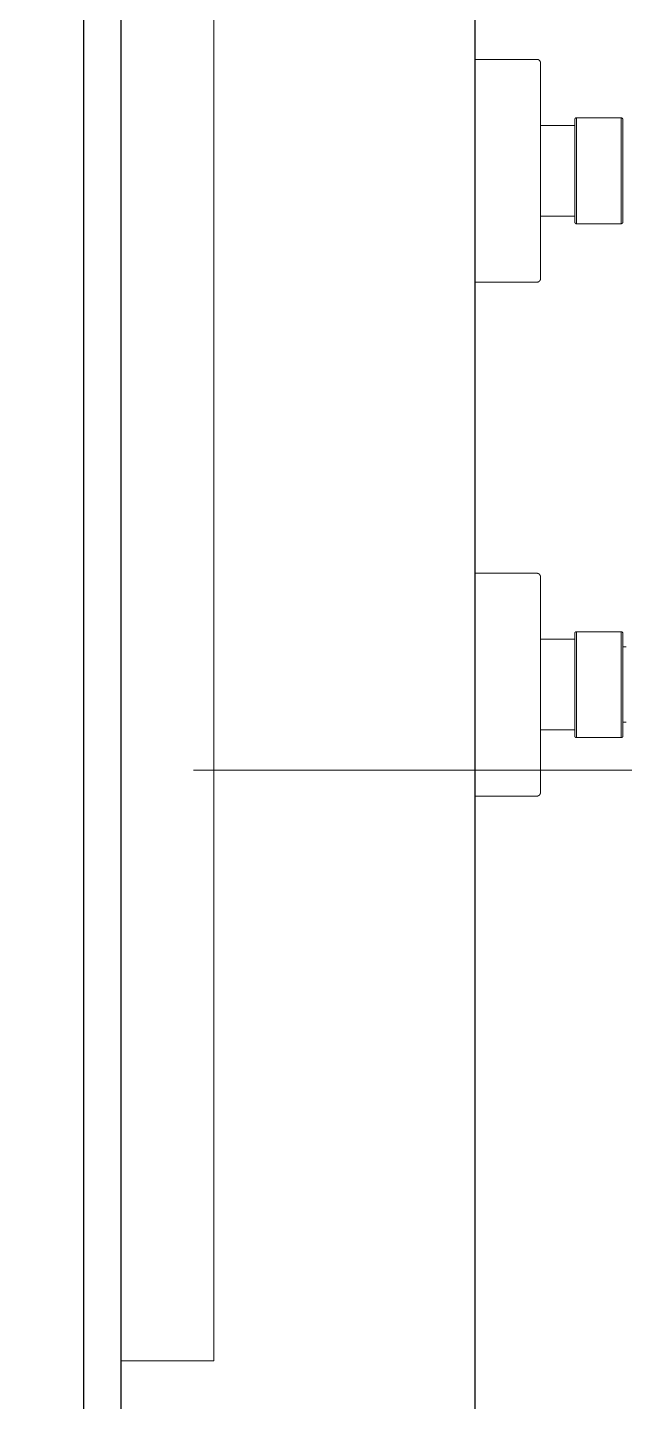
# Model space of a CAD drawing. Header units: millimetres. Extents: x -343543 to 400519, y -115663 to 104219.
# Drawn here: x -334403.5 to -334243.5, y 5830.8 to 6199 of the extents above; entities that cross this region are included whole.
import ezdxf
from ezdxf.xclip import XClip

# ---------------------------------------------------------------- set-up
doc = ezdxf.new("R2010")
doc.units = ezdxf.units.MM
doc.header["$XCLIPFRAME"] = 0
doc.linetypes.add('XREF MAT BANG TUONG XAY$0$CENTER', pattern=[50.8, 31.75, -6.35, 6.35, -6.35])
doc.layers.get('0').update_dxf_attribs({"color": 231, "lineweight": 0})
for name, color, linetype, lineweight in [('A-PATT', 252, 'Continuous', 9), ('A-SYMBOLS', 10, 'Continuous', 13), ('XREF MAT BANG TUONG XAY$0$01.Xref _MB T1$0$A-FURN', 8, 'Continuous', 5), ('XREF MAT BANG TUONG XAY$0$01.Xref _MB T1$0$A-TEXT', 8, 'Continuous', 25), ('XREF MAT BANG TUONG XAY$0$A-GRID', 8, 'XREF MAT BANG TUONG XAY$0$CENTER', 15)]:
    doc.layers.add(name, color=color, linetype=linetype, lineweight=lineweight)
doc.layers.add('XREF MAT BANG TUONG XAY$0$A-FNSH', color=8, linetype='Continuous')
doc.layers.add('XREF MAT BANG TUONG XAY$0$A-FURN', color=8, linetype='Continuous')

# ---------------------------------------------------------------- blocks, each defined once
blk = doc.blocks.new('XREF MAT BANG TUONG XAY$0$00.xref_IKIGAI_Truc')
at = {"layer": 'XREF MAT BANG TUONG XAY$0$A-GRID', "color": 8, "ltscale": 20}
blk.add_lwpolyline([(-2907.53, 6000), (42750, 6000)], dxfattribs=at)
blk = doc.blocks.new('*U200')
at = {"color": 8}
for p, q in [((-38.44, -16.42), (-38.44, 0)), ((97.1, -16.48), (97.1, 0)), ((-96.43, -17.2), (-39.23, -17.2)), ((39.14, -17.2), (96.34, -17.2)), ((-53.85, -38.59), (-53.85, -26.61)), ((81.69, -38.62), (81.69, -26.56)), ((-53.85, -38.47), (-81.78, -38.47)), ((-81.47, -38.91), (-54.15, -38.91)), ((81.69, -38.47), (53.76, -38.47)), ((54.07, -38.91), (81.42, -38.91))]:
    blk.add_line(p, q, dxfattribs=at)
for points in [[(-97.18, 0), (-97.18, -16.48), (-97.16, -16.48), (-97.16, -16.6), (-97.13, -16.6), (-97.13, -16.65), (-97.1, -16.65), (-97.1, -16.71), (-97.07, -16.71), (-97.07, -16.76), (-97.04, -16.76), (-97.04, -16.81), (-97.02, -16.81), (-97.02, -16.85), (-96.99, -16.85), (-96.99, -16.87), (-96.96, -16.9), (-96.93, -16.93), (-96.9, -16.96), (-96.88, -16.98), (-96.85, -17.02), (-96.82, -17.02), (-96.82, -17.04), (-96.79, -17.04), (-96.79, -17.07), (-96.73, -17.07), (-96.73, -17.11), (-96.68, -17.11), (-96.68, -17.12), (-96.62, -17.12), (-96.62, -17.15), (-96.54, -17.15), (-96.54, -17.18), (-96.43, -17.18), (-96.43, -17.2)], [(-97.18, 0), (-38.44, 0)], [(38.36, 0), (38.36, -16.42), (38.39, -16.42), (38.39, -16.54), (38.42, -16.57), (38.42, -16.62), (38.44, -16.65), (38.44, -16.71), (38.47, -16.71), (38.47, -16.73), (38.5, -16.76), (38.5, -16.79), (38.53, -16.79), (38.53, -16.85), (38.56, -16.85), (38.56, -16.87), (38.58, -16.87), (38.58, -16.9), (38.61, -16.9), (38.61, -16.93), (38.64, -16.93), (38.64, -16.96), (38.67, -16.96), (38.67, -16.98), (38.69, -16.98), (38.69, -17.02), (38.72, -17.02), (38.72, -17.04), (38.75, -17.04), (38.78, -17.07), (38.81, -17.07), (38.81, -17.11), (38.86, -17.11), (38.86, -17.12), (38.92, -17.12), (38.92, -17.15), (39, -17.15), (39, -17.18), (39.12, -17.18), (39.14, -17.2)], [(38.36, 0), (97.1, 0)], [(-79.76, -26.25), (-79.76, -17.2)], [(-55.86, -17.2), (-55.86, -26.25)], [(-39.23, -17.2), (-39.2, -17.18), (-39.08, -17.18), (-39.08, -17.15), (-39, -17.15), (-39, -17.12), (-38.95, -17.12), (-38.95, -17.11), (-38.89, -17.11), (-38.89, -17.07), (-38.86, -17.07), (-38.83, -17.04), (-38.81, -17.04), (-38.81, -17.02), (-38.78, -17.02), (-38.78, -16.98), (-38.75, -16.98), (-38.75, -16.96), (-38.72, -16.96), (-38.7, -16.93), (-38.7, -16.9), (-38.67, -16.9), (-38.67, -16.87), (-38.64, -16.87), (-38.64, -16.85), (-38.61, -16.85), (-38.61, -16.81), (-38.59, -16.79), (-38.59, -16.76), (-38.55, -16.76), (-38.55, -16.71), (-38.52, -16.71), (-38.52, -16.65), (-38.5, -16.62), (-38.5, -16.57), (-38.47, -16.54), (-38.47, -16.42), (-38.44, -16.42)], [(55.77, -26.25), (55.77, -17.2)], [(79.68, -17.2), (79.68, -26.25)], [(96.34, -17.2), (96.34, -17.18), (96.45, -17.18), (96.45, -17.15), (96.54, -17.15), (96.54, -17.12), (96.6, -17.12), (96.6, -17.11), (96.65, -17.11), (96.65, -17.07), (96.71, -17.07), (96.71, -17.04), (96.74, -17.04), (96.74, -17.02), (96.77, -17.02), (96.79, -16.98), (96.82, -16.96), (96.85, -16.96), (96.85, -16.93), (96.87, -16.9), (96.9, -16.87), (96.9, -16.85), (96.93, -16.85), (96.93, -16.81), (96.96, -16.81), (96.96, -16.76), (96.99, -16.76), (96.99, -16.73), (97.01, -16.71), (97.01, -16.65), (97.05, -16.65), (97.05, -16.6), (97.07, -16.6), (97.07, -16.48), (97.1, -16.48)], [(-54.26, -26.25), (-81.36, -26.25), (-81.36, -26.28), (-81.5, -26.28), (-81.5, -26.3), (-81.55, -26.3), (-81.55, -26.33), (-81.58, -26.33), (-81.61, -26.36), (-81.64, -26.36), (-81.64, -26.38), (-81.66, -26.38), (-81.66, -26.42), (-81.7, -26.42), (-81.7, -26.45), (-81.72, -26.47), (-81.72, -26.49), (-81.75, -26.49), (-81.75, -26.58), (-81.78, -26.58)], [(-81.78, -26.58), (-81.78, -38.62), (-81.75, -38.62), (-81.75, -38.69), (-81.72, -38.69), (-81.72, -38.73), (-81.7, -38.73), (-81.7, -38.79), (-81.66, -38.79), (-81.66, -38.81), (-81.64, -38.81), (-81.64, -38.83), (-81.58, -38.83), (-81.58, -38.87), (-81.55, -38.87), (-81.55, -38.9), (-81.5, -38.9), (-81.47, -38.91)], [(-81.78, -26.72), (-53.85, -26.72)], [(-53.85, -26.61), (-53.88, -26.58), (-53.88, -26.53), (-53.9, -26.53), (-53.9, -26.47), (-53.93, -26.47), (-53.93, -26.45), (-53.96, -26.42), (-53.96, -26.38), (-53.99, -26.38), (-53.99, -26.36), (-54.05, -26.36), (-54.05, -26.33), (-54.07, -26.33), (-54.07, -26.3), (-54.15, -26.3), (-54.15, -26.28), (-54.26, -26.28), (-54.26, -26.25)], [(81.27, -26.25), (54.18, -26.25), (54.18, -26.28), (54.07, -26.28), (54.07, -26.3), (53.98, -26.3), (53.98, -26.33), (53.96, -26.33), (53.96, -26.36), (53.94, -26.36), (53.9, -26.38), (53.87, -26.42), (53.87, -26.45), (53.85, -26.45), (53.85, -26.47), (53.82, -26.47), (53.82, -26.53), (53.79, -26.53), (53.79, -26.61), (53.76, -26.61)], [(53.76, -26.61), (53.76, -38.59), (53.79, -38.59), (53.79, -38.67), (53.82, -38.67), (53.82, -38.73), (53.85, -38.73), (53.85, -38.76), (53.87, -38.76), (53.87, -38.79), (53.9, -38.79), (53.9, -38.81), (53.94, -38.81), (53.94, -38.83), (53.96, -38.83), (53.96, -38.87), (53.98, -38.87), (54.02, -38.9), (54.07, -38.9), (54.07, -38.91)], [(53.76, -26.72), (81.69, -26.72)], [(81.69, -26.56), (81.67, -26.56), (81.67, -26.49), (81.64, -26.49), (81.64, -26.47), (81.61, -26.45), (81.61, -26.42), (81.58, -26.42), (81.58, -26.38), (81.56, -26.38), (81.56, -26.36), (81.53, -26.36), (81.5, -26.33), (81.47, -26.33), (81.47, -26.3), (81.42, -26.3), (81.42, -26.28), (81.27, -26.28), (81.27, -26.25)], [(-54.15, -38.91), (-54.15, -38.9), (-54.1, -38.9), (-54.07, -38.87), (-54.05, -38.87), (-54.05, -38.83), (-54.01, -38.83), (-54.01, -38.81), (-53.99, -38.81), (-53.96, -38.79), (-53.96, -38.76), (-53.93, -38.76), (-53.93, -38.73), (-53.9, -38.73), (-53.9, -38.67), (-53.88, -38.67), (-53.88, -38.59), (-53.85, -38.59)], [(57.79, -39.85), (57.79, -38.91)], [(77.66, -38.91), (77.66, -39.85)], [(81.42, -38.91), (81.42, -38.9), (81.47, -38.9), (81.47, -38.87), (81.5, -38.87), (81.5, -38.83), (81.56, -38.83), (81.56, -38.81), (81.58, -38.81), (81.58, -38.79), (81.61, -38.79), (81.61, -38.73), (81.64, -38.73), (81.64, -38.69), (81.67, -38.69), (81.67, -38.64), (81.69, -38.62)]]:
    blk.add_lwpolyline(points, dxfattribs=at)
blk = doc.blocks.new('XREF MAT BANG TUONG XAY$0$01.Xref _MB T1$0$Phong tam')
at = {"layer": 'XREF MAT BANG TUONG XAY$0$A-FURN', "color": 8, "elevation": 0}
blk.add_lwpolyline([(-4325, 6965), (-4420.01, 6965), (-4420.01, 1480), (-4325, 1480)], close=True, dxfattribs=at)
at = {"layer": 'XREF MAT BANG TUONG XAY$0$01.Xref _MB T1$0$A-FURN', "color": 8, "xscale": -1.016000000000006, "yscale": 1.016000000000006, "zscale": 1.016000000000006, "rotation": 90}
blk.add_blockref('*U200', (-4325, 3091.71), dxfattribs=at)
blk = doc.blocks.new('XREF MAT BANG TUONG XAY$0$xref_IKIGAI_Cot')
at = {"layer": 'XREF MAT BANG TUONG XAY$0$A-GRID', "color": 8, "ltscale": 20}
blk.add_lwpolyline([(-2907.53, 6000), (42750, 6000)], dxfattribs=at)
blk = doc.blocks.new('XREF MAT BANG NOI THAT')
at = {"color": 8}
blk.add_lwpolyline([(4184.99, 6341.68), (4209.99, 6341.68), (4209.99, 5841.68), (4184.99, 5841.68)], close=True, dxfattribs=at)
blk = doc.blocks.new('01.Xref _MB T1')
at = {"color": 8}
blk.add_blockref('XREF MAT BANG TUONG XAY$0$00.xref_IKIGAI_Truc', (0.00011, 0), dxfattribs=at)
at = {"layer": 'XREF MAT BANG TUONG XAY$0$01.Xref _MB T1$0$A-TEXT', "color": 8}
blk.add_blockref('XREF MAT BANG TUONG XAY$0$01.Xref _MB T1$0$Phong tam', (8605.00011, 2999.99999), dxfattribs=at)
at = {"layer": 'XREF MAT BANG TUONG XAY$0$A-FNSH', "color": 8}
for points in [[(4184.98961, 9965.00167), (4184.98236, 4479.99998), (5730.00011, 4479.99998), (5730.00011, 4134.99998), (5585.00011, 4134.99998), (5585.00011, 4334.99989), (4184.9822, 4335.00176), (4184.98098, 3424.99996), (4274.98136, 3424.99996), (4274.98136, 3234.99987), (5585.00065, 3235.00003), (5585.00065, 3429.9998), (5730.00065, 3430.00006), (5730.00065, 3235.00016), (6819.99957, 3235.00016), (6819.99957, 3435.00006), (6965.00011, 3434.9998)], [(4174.98962, 9975.00168), (4174.98235, 4469.99998), (5720.00011, 4469.99998), (5720.00011, 4144.99998), (5595.00011, 4144.99998), (5595.00011, 4344.99988), (4174.98221, 4345.00177), (4174.98096, 3414.99996), (4264.98136, 3414.99996), (4264.98136, 3224.99987), (5595.00065, 3225.00003), (5595.00065, 3419.99982), (5720.00065, 3420.00004), (5720.00065, 3225.00016), (6829.99957, 3225.00016), (6829.99957, 3425.00004), (6955.00011, 3424.99982)]]:
    blk.add_lwpolyline(points, dxfattribs=at)
at = {"color": 8}
ref = blk.add_blockref('XREF MAT BANG TUONG XAY$0$xref_IKIGAI_Cot', (-0.00927, -0.00001), dxfattribs=at)
XClip(ref).set_block_clipping_path([(-1610.3425959283, -2225.6693134198), (41829.1295208634, 21555.8819575264)])
at = {"layer": 'A-PATT', "color": 8}
blk.add_blockref('XREF MAT BANG NOI THAT', (0, 0), dxfattribs=at)

msp = doc.modelspace()

# ---------------------------------------------------------------- block references
at = {"layer": 'A-SYMBOLS'}
msp.add_blockref('01.Xref _MB T1', (-338563.48, 0), dxfattribs=at)

doc.saveas('drawing.dxf')
